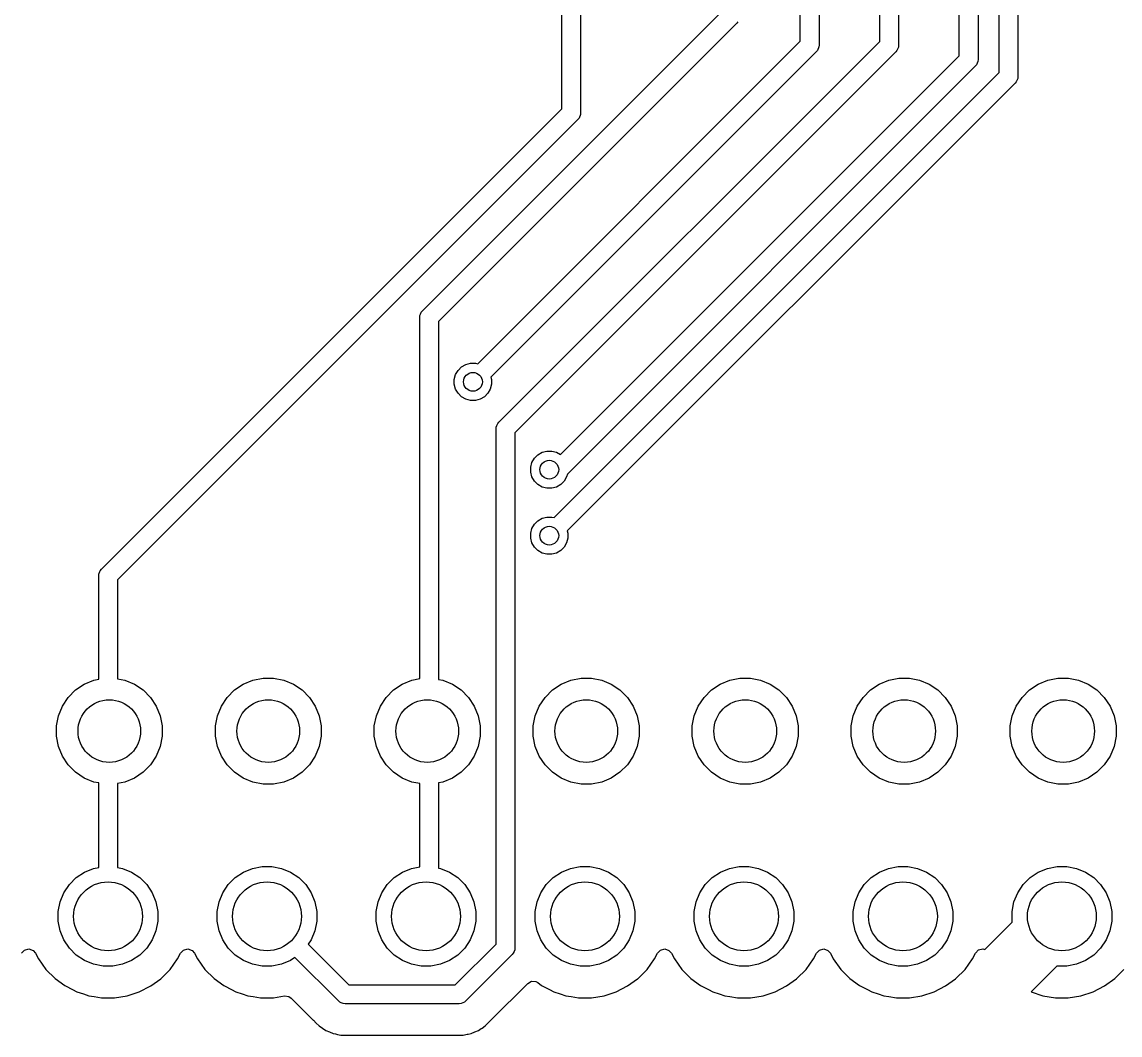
# Model space of a CAD drawing. Extents: x 4.41 to 8.11, y -5.15 to -2.23.
# Drawn here: x 5.721 to 6.411, y -3.451 to -2.814 of the extents above; entities that cross this region are included whole.
import ezdxf

# ---------------------------------------------------------------- set-up
doc = ezdxf.new("R2010")
doc.units = 0
doc.header["$MEASUREMENT"] = 0
doc.layers.add('BLACK', color=7, linetype='CONTINUOUS')

msp = doc.modelspace()

# ---------------------------------------------------------------- linework, layer by layer
at = {"layer": 'BLACK', "linetype": 'CONTINUOUS'}
for p, q in [((6.06024, -2.86842), (6.06024, -2.37187)), ((6.07205, -2.37432), (6.07205, -2.87087)), ((6.26024, -2.8259), (6.26024, -2.4437)), ((6.27205, -2.44615), (6.27205, -2.82835)), ((6.21024, -2.82585), (6.21024, -2.52648)), ((6.22205, -2.52648), (6.22205, -2.82829)), ((6.31024, -2.83496), (6.31024, -2.52648)), ((6.32205, -2.52648), (6.32205, -2.8374)), ((6.33531, -2.84557), (6.33531, -2.56861)), ((6.34713, -2.57106), (6.34713, -2.84802)), ((5.9726, -2.99543), (6.16024, -2.80779)), ((6.17032, -2.81441), (5.98268, -3.00205)), ((6.17105, -2.81352), (6.17032, -2.81441)), ((6.00731, -3.02878), (6.21024, -2.82585)), ((6.02063, -3.06551), (6.26024, -2.8259)), ((6.22105, -2.83157), (6.22032, -2.83247)), ((6.22193, -2.82944), (6.22105, -2.83157)), ((6.22205, -2.82829), (6.22193, -2.82944)), ((6.27105, -2.83163), (6.27032, -2.83252)), ((6.27193, -2.8295), (6.27105, -2.83163)), ((6.27205, -2.82835), (6.27193, -2.8295)), ((6.22032, -2.83247), (6.01566, -3.03713)), ((6.27032, -2.83252), (6.03071, -3.07213)), ((6.05933, -3.08586), (6.31024, -2.83496)), ((6.32193, -2.83855), (6.32105, -2.84068)), ((6.32205, -2.8374), (6.32193, -2.83855)), ((6.05534, -3.12555), (6.33531, -2.84557)), ((6.32032, -2.84158), (6.06373, -3.09816)), ((6.32105, -2.84068), (6.32032, -2.84158)), ((6.3454, -2.8522), (6.06369, -3.1339)), ((6.34613, -2.8513), (6.3454, -2.8522)), ((6.34701, -2.84917), (6.34613, -2.8513)), ((6.34713, -2.84802), (6.34701, -2.84917)), ((5.77063, -3.15803), (6.06024, -2.86842)), ((6.07193, -2.87202), (6.07105, -2.87415)), ((6.07205, -2.87087), (6.07193, -2.87202)), ((6.07032, -2.87504), (5.78071, -3.16465)), ((6.07105, -2.87415), (6.07032, -2.87504)), ((5.97098, -2.99845), (5.97134, -2.99757)), ((5.97134, -2.99757), (5.97186, -2.99633)), ((5.97186, -2.99633), (5.9726, -2.99543)), ((5.97087, -2.99961), (5.97098, -2.99845)), ((5.97087, -3.22683), (5.97087, -2.99961)), ((5.98268, -3.00205), (5.98268, -3.2273)), ((5.99496, -3.03291), (5.99714, -3.03073)), ((5.99714, -3.03073), (5.99981, -3.02919)), ((5.99981, -3.02919), (6.00279, -3.02839)), ((6.00279, -3.02839), (6.00587, -3.02839)), ((6.00587, -3.02839), (6.00731, -3.02878)), ((5.99262, -3.03856), (5.99342, -3.03558)), ((5.99262, -3.04164), (5.99262, -3.03856)), ((5.99342, -3.03558), (5.99496, -3.03291)), ((6.01566, -3.03713), (6.01604, -3.03856)), ((6.01604, -3.03856), (6.01604, -3.04164)), ((5.99342, -3.04462), (5.99262, -3.04164)), ((5.99496, -3.04729), (5.99342, -3.04462)), ((6.01524, -3.04462), (6.0137, -3.04729)), ((6.01604, -3.04164), (6.01524, -3.04462)), ((5.99714, -3.04947), (5.99496, -3.04729)), ((5.99981, -3.05101), (5.99714, -3.04947)), ((6.00279, -3.05181), (5.99981, -3.05101)), ((6.00587, -3.05181), (6.00279, -3.05181)), ((6.00885, -3.05101), (6.00587, -3.05181)), ((6.01152, -3.04947), (6.00885, -3.05101)), ((6.0137, -3.04729), (6.01152, -3.04947)), ((6.01938, -3.06765), (6.01989, -3.0664)), ((6.01989, -3.0664), (6.02063, -3.06551)), ((6.0189, -3.06969), (6.01901, -3.06853)), ((6.0189, -3.39385), (6.0189, -3.06969)), ((6.01901, -3.06853), (6.01938, -3.06765)), ((6.03071, -3.07213), (6.03071, -3.3963)), ((6.04299, -3.08817), (6.04517, -3.08599)), ((6.04517, -3.08599), (6.04784, -3.08445)), ((6.04784, -3.08445), (6.05082, -3.08365)), ((6.05082, -3.08365), (6.0539, -3.08365)), ((6.0539, -3.08365), (6.05688, -3.08445)), ((6.05688, -3.08445), (6.05933, -3.08586)), ((6.04065, -3.09382), (6.04145, -3.09084)), ((6.04065, -3.0969), (6.04065, -3.09382)), ((6.04145, -3.09084), (6.04299, -3.08817)), ((6.04145, -3.09988), (6.04065, -3.0969)), ((6.04299, -3.10255), (6.04145, -3.09988)), ((6.06327, -3.09988), (6.06173, -3.10255)), ((6.06373, -3.09816), (6.06327, -3.09988)), ((6.04517, -3.10473), (6.04299, -3.10255)), ((6.04784, -3.10627), (6.04517, -3.10473)), ((6.05082, -3.10707), (6.04784, -3.10627)), ((6.0539, -3.10707), (6.05082, -3.10707)), ((6.05688, -3.10627), (6.0539, -3.10707)), ((6.05955, -3.10473), (6.05688, -3.10627)), ((6.06173, -3.10255), (6.05955, -3.10473)), ((6.04299, -3.12969), (6.04517, -3.12751)), ((6.04517, -3.12751), (6.04784, -3.12597)), ((6.04784, -3.12597), (6.05082, -3.12517)), ((6.05082, -3.12517), (6.0539, -3.12517)), ((6.0539, -3.12517), (6.05534, -3.12555)), ((6.04065, -3.13534), (6.04145, -3.13236)), ((6.04065, -3.13842), (6.04065, -3.13534)), ((6.04145, -3.13236), (6.04299, -3.12969)), ((6.06369, -3.1339), (6.06407, -3.13534)), ((6.06407, -3.13534), (6.06407, -3.13842)), ((6.04145, -3.1414), (6.04065, -3.13842)), ((6.04299, -3.14407), (6.04145, -3.1414)), ((6.06327, -3.1414), (6.06173, -3.14407)), ((6.06407, -3.13842), (6.06327, -3.1414)), ((6.04517, -3.14625), (6.04299, -3.14407)), ((6.04784, -3.14779), (6.04517, -3.14625)), ((6.05082, -3.14859), (6.04784, -3.14779)), ((6.0539, -3.14859), (6.05082, -3.14859)), ((6.05688, -3.14779), (6.0539, -3.14859)), ((6.05955, -3.14625), (6.05688, -3.14779)), ((6.06173, -3.14407), (6.05955, -3.14625)), ((5.7689, -3.1622), (5.76901, -3.16105)), ((5.7689, -3.22722), (5.7689, -3.1622)), ((5.76901, -3.16105), (5.76966, -3.15949)), ((5.76966, -3.15949), (5.76989, -3.15892)), ((5.76989, -3.15892), (5.77063, -3.15803)), ((5.78071, -3.16465), (5.78071, -3.2269)), ((5.75436, -3.23397), (5.75982, -3.23033)), ((5.75982, -3.23033), (5.76588, -3.22782)), ((5.76588, -3.22782), (5.7689, -3.22722)), ((5.78071, -3.2269), (5.7853, -3.22782)), ((5.7853, -3.22782), (5.79137, -3.23033)), ((5.79137, -3.23033), (5.79682, -3.23397)), ((5.85436, -3.23397), (5.85982, -3.23033)), ((5.85982, -3.23033), (5.86588, -3.22782)), ((5.86588, -3.22782), (5.87231, -3.22654)), ((5.87231, -3.22654), (5.87887, -3.22654)), ((5.87887, -3.22654), (5.8853, -3.22782)), ((5.8853, -3.22782), (5.89137, -3.23033)), ((5.89137, -3.23033), (5.89682, -3.23397)), ((5.95436, -3.23397), (5.95982, -3.23033)), ((5.95982, -3.23033), (5.96588, -3.22782)), ((5.96588, -3.22782), (5.97087, -3.22683)), ((5.98268, -3.2273), (5.9853, -3.22782)), ((5.9853, -3.22782), (5.99137, -3.23033)), ((5.99137, -3.23033), (5.99682, -3.23397)), ((6.05436, -3.23397), (6.05982, -3.23033)), ((6.05982, -3.23033), (6.06588, -3.22782)), ((6.06588, -3.22782), (6.07231, -3.22654)), ((6.07231, -3.22654), (6.07887, -3.22654)), ((6.07887, -3.22654), (6.0853, -3.22782)), ((6.0853, -3.22782), (6.09137, -3.23033)), ((6.09137, -3.23033), (6.09682, -3.23397)), ((6.15436, -3.23397), (6.15982, -3.23033)), ((6.15982, -3.23033), (6.16588, -3.22782)), ((6.16588, -3.22782), (6.17231, -3.22654)), ((6.17231, -3.22654), (6.17887, -3.22654)), ((6.17887, -3.22654), (6.1853, -3.22782)), ((6.1853, -3.22782), (6.19137, -3.23033)), ((6.19137, -3.23033), (6.19682, -3.23397)), ((6.25436, -3.23397), (6.25982, -3.23033)), ((6.25982, -3.23033), (6.26588, -3.22782)), ((6.26588, -3.22782), (6.27231, -3.22654)), ((6.27231, -3.22654), (6.27887, -3.22654)), ((6.27887, -3.22654), (6.2853, -3.22782)), ((6.2853, -3.22782), (6.29137, -3.23033)), ((6.29137, -3.23033), (6.29682, -3.23397)), ((6.35436, -3.23397), (6.35982, -3.23033)), ((6.35982, -3.23033), (6.36588, -3.22782)), ((6.36588, -3.22782), (6.37231, -3.22654)), ((6.37231, -3.22654), (6.37887, -3.22654)), ((6.37887, -3.22654), (6.3853, -3.22782)), ((6.3853, -3.22782), (6.39137, -3.23033)), ((6.39137, -3.23033), (6.39682, -3.23397)), ((5.74608, -3.24407), (5.74972, -3.23861)), ((5.74972, -3.23861), (5.75436, -3.23397)), ((5.79682, -3.23397), (5.80146, -3.23861)), ((5.80146, -3.23861), (5.8051, -3.24407)), ((5.84608, -3.24407), (5.84972, -3.23861)), ((5.84972, -3.23861), (5.85436, -3.23397)), ((5.89682, -3.23397), (5.90146, -3.23861)), ((5.90146, -3.23861), (5.9051, -3.24407)), ((5.94608, -3.24407), (5.94972, -3.23861)), ((5.94972, -3.23861), (5.95436, -3.23397)), ((5.99682, -3.23397), (6.00146, -3.23861)), ((6.00146, -3.23861), (6.0051, -3.24407)), ((6.04608, -3.24407), (6.04972, -3.23861)), ((6.04972, -3.23861), (6.05436, -3.23397)), ((6.09682, -3.23397), (6.10146, -3.23861)), ((6.10146, -3.23861), (6.1051, -3.24407)), ((6.14608, -3.24407), (6.14972, -3.23861)), ((6.14972, -3.23861), (6.15436, -3.23397)), ((6.19682, -3.23397), (6.20146, -3.23861)), ((6.20146, -3.23861), (6.2051, -3.24407)), ((6.24608, -3.24407), (6.24972, -3.23861)), ((6.24972, -3.23861), (6.25436, -3.23397)), ((6.29682, -3.23397), (6.30146, -3.23861)), ((6.30146, -3.23861), (6.3051, -3.24407)), ((6.34608, -3.24407), (6.34972, -3.23861)), ((6.34972, -3.23861), (6.35436, -3.23397)), ((6.39682, -3.23397), (6.40146, -3.23861)), ((6.40146, -3.23861), (6.4051, -3.24407)), ((5.74357, -3.25013), (5.74608, -3.24407)), ((5.8051, -3.24407), (5.80761, -3.25013)), ((5.84357, -3.25013), (5.84608, -3.24407)), ((5.9051, -3.24407), (5.90761, -3.25013)), ((5.94357, -3.25013), (5.94608, -3.24407)), ((6.0051, -3.24407), (6.00761, -3.25013)), ((6.04357, -3.25013), (6.04608, -3.24407)), ((6.1051, -3.24407), (6.10761, -3.25013)), ((6.14357, -3.25013), (6.14608, -3.24407)), ((6.2051, -3.24407), (6.20761, -3.25013)), ((6.24357, -3.25013), (6.24608, -3.24407)), ((6.3051, -3.24407), (6.30761, -3.25013)), ((6.34357, -3.25013), (6.34608, -3.24407)), ((6.4051, -3.24407), (6.40761, -3.25013)), ((5.74229, -3.25656), (5.74357, -3.25013)), ((5.80761, -3.25013), (5.80889, -3.25656)), ((5.84229, -3.25656), (5.84357, -3.25013)), ((5.90761, -3.25013), (5.90889, -3.25656)), ((5.94229, -3.25656), (5.94357, -3.25013)), ((6.00761, -3.25013), (6.00889, -3.25656)), ((6.04229, -3.25656), (6.04357, -3.25013)), ((6.10761, -3.25013), (6.10889, -3.25656)), ((6.14229, -3.25656), (6.14357, -3.25013)), ((6.20761, -3.25013), (6.20889, -3.25656)), ((6.24229, -3.25656), (6.24357, -3.25013)), ((6.30761, -3.25013), (6.30889, -3.25656)), ((6.34229, -3.25656), (6.34357, -3.25013)), ((6.40761, -3.25013), (6.40889, -3.25656)), ((5.74229, -3.26312), (5.74229, -3.25656)), ((5.80889, -3.25656), (5.80889, -3.26312)), ((5.84229, -3.26312), (5.84229, -3.25656)), ((5.90889, -3.25656), (5.90889, -3.26312)), ((5.94229, -3.26312), (5.94229, -3.25656)), ((6.00889, -3.25656), (6.00889, -3.26312)), ((6.04229, -3.26312), (6.04229, -3.25656)), ((6.10889, -3.25656), (6.10889, -3.26312)), ((6.14229, -3.26312), (6.14229, -3.25656)), ((6.20889, -3.25656), (6.20889, -3.26312)), ((6.24229, -3.26312), (6.24229, -3.25656)), ((6.30889, -3.25656), (6.30889, -3.26312)), ((6.34229, -3.26312), (6.34229, -3.25656)), ((6.40889, -3.25656), (6.40889, -3.26312)), ((5.74357, -3.26956), (5.74229, -3.26312)), ((5.80889, -3.26312), (5.80761, -3.26956)), ((5.84357, -3.26956), (5.84229, -3.26312)), ((5.90889, -3.26312), (5.90761, -3.26956)), ((5.94357, -3.26956), (5.94229, -3.26312)), ((6.00889, -3.26312), (6.00761, -3.26956)), ((6.04357, -3.26956), (6.04229, -3.26312)), ((6.10889, -3.26312), (6.10761, -3.26956)), ((6.14357, -3.26956), (6.14229, -3.26312)), ((6.20889, -3.26312), (6.20761, -3.26956)), ((6.24357, -3.26956), (6.24229, -3.26312)), ((6.30889, -3.26312), (6.30761, -3.26956)), ((6.34357, -3.26956), (6.34229, -3.26312)), ((6.40889, -3.26312), (6.40761, -3.26956)), ((5.74608, -3.27562), (5.74357, -3.26956)), ((5.80761, -3.26956), (5.8051, -3.27562)), ((5.84608, -3.27562), (5.84357, -3.26956)), ((5.90761, -3.26956), (5.9051, -3.27562)), ((5.94608, -3.27562), (5.94357, -3.26956)), ((6.00761, -3.26956), (6.0051, -3.27562)), ((6.04608, -3.27562), (6.04357, -3.26956)), ((6.10761, -3.26956), (6.1051, -3.27562)), ((6.14608, -3.27562), (6.14357, -3.26956)), ((6.20761, -3.26956), (6.2051, -3.27562)), ((6.24608, -3.27562), (6.24357, -3.26956)), ((6.30761, -3.26956), (6.3051, -3.27562)), ((6.34608, -3.27562), (6.34357, -3.26956)), ((6.40761, -3.26956), (6.4051, -3.27562)), ((5.74972, -3.28107), (5.74608, -3.27562)), ((5.8051, -3.27562), (5.80146, -3.28107)), ((5.84972, -3.28107), (5.84608, -3.27562)), ((5.9051, -3.27562), (5.90146, -3.28107)), ((5.94972, -3.28107), (5.94608, -3.27562)), ((6.0051, -3.27562), (6.00146, -3.28107)), ((6.04972, -3.28107), (6.04608, -3.27562)), ((6.1051, -3.27562), (6.10146, -3.28107)), ((6.14972, -3.28107), (6.14608, -3.27562)), ((6.2051, -3.27562), (6.20146, -3.28107)), ((6.24972, -3.28107), (6.24608, -3.27562)), ((6.3051, -3.27562), (6.30146, -3.28107)), ((6.34972, -3.28107), (6.34608, -3.27562)), ((6.4051, -3.27562), (6.40146, -3.28107)), ((5.75436, -3.28571), (5.74972, -3.28107)), ((5.75982, -3.28936), (5.75436, -3.28571)), ((5.79682, -3.28571), (5.79137, -3.28936)), ((5.80146, -3.28107), (5.79682, -3.28571)), ((5.85436, -3.28571), (5.84972, -3.28107)), ((5.85982, -3.28936), (5.85436, -3.28571)), ((5.89682, -3.28571), (5.89137, -3.28936)), ((5.90146, -3.28107), (5.89682, -3.28571)), ((5.95436, -3.28571), (5.94972, -3.28107)), ((5.95982, -3.28936), (5.95436, -3.28571)), ((5.99682, -3.28571), (5.99137, -3.28936)), ((6.00146, -3.28107), (5.99682, -3.28571)), ((6.05436, -3.28571), (6.04972, -3.28107)), ((6.05982, -3.28936), (6.05436, -3.28571)), ((6.09682, -3.28571), (6.09137, -3.28936)), ((6.10146, -3.28107), (6.09682, -3.28571)), ((6.15436, -3.28571), (6.14972, -3.28107)), ((6.15982, -3.28936), (6.15436, -3.28571)), ((6.19682, -3.28571), (6.19137, -3.28936)), ((6.20146, -3.28107), (6.19682, -3.28571)), ((6.25436, -3.28571), (6.24972, -3.28107)), ((6.25982, -3.28936), (6.25436, -3.28571)), ((6.29682, -3.28571), (6.29137, -3.28936)), ((6.30146, -3.28107), (6.29682, -3.28571)), ((6.35436, -3.28571), (6.34972, -3.28107)), ((6.35982, -3.28936), (6.35436, -3.28571)), ((6.39682, -3.28571), (6.39137, -3.28936)), ((6.40146, -3.28107), (6.39682, -3.28571)), ((5.76588, -3.29187), (5.75982, -3.28936)), ((5.7689, -3.29247), (5.76588, -3.29187)), ((5.7689, -3.34559), (5.7689, -3.29247)), ((5.7853, -3.29187), (5.78071, -3.29278)), ((5.78071, -3.29278), (5.78071, -3.34559)), ((5.79137, -3.28936), (5.7853, -3.29187)), ((5.86588, -3.29187), (5.85982, -3.28936)), ((5.87231, -3.29315), (5.86588, -3.29187)), ((5.87887, -3.29315), (5.87231, -3.29315)), ((5.8853, -3.29187), (5.87887, -3.29315)), ((5.89137, -3.28936), (5.8853, -3.29187)), ((5.96588, -3.29187), (5.95982, -3.28936)), ((5.97087, -3.29286), (5.96588, -3.29187)), ((5.97087, -3.3452), (5.97087, -3.29286)), ((5.9853, -3.29187), (5.98268, -3.29239)), ((5.98268, -3.29239), (5.98268, -3.34599)), ((5.99137, -3.28936), (5.9853, -3.29187)), ((6.06588, -3.29187), (6.05982, -3.28936)), ((6.07231, -3.29315), (6.06588, -3.29187)), ((6.07887, -3.29315), (6.07231, -3.29315)), ((6.0853, -3.29187), (6.07887, -3.29315)), ((6.09137, -3.28936), (6.0853, -3.29187)), ((6.16588, -3.29187), (6.15982, -3.28936)), ((6.17231, -3.29315), (6.16588, -3.29187)), ((6.17887, -3.29315), (6.17231, -3.29315)), ((6.1853, -3.29187), (6.17887, -3.29315)), ((6.19137, -3.28936), (6.1853, -3.29187)), ((6.26588, -3.29187), (6.25982, -3.28936)), ((6.27231, -3.29315), (6.26588, -3.29187)), ((6.27887, -3.29315), (6.27231, -3.29315)), ((6.2853, -3.29187), (6.27887, -3.29315)), ((6.29137, -3.28936), (6.2853, -3.29187)), ((6.36588, -3.29187), (6.35982, -3.28936)), ((6.37231, -3.29315), (6.36588, -3.29187)), ((6.37887, -3.29315), (6.37231, -3.29315)), ((6.3853, -3.29187), (6.37887, -3.29315)), ((6.39137, -3.28936), (6.3853, -3.29187)), ((5.75482, -3.35203), (5.75996, -3.3486)), ((5.75996, -3.3486), (5.76566, -3.34624)), ((5.76566, -3.34624), (5.7689, -3.34559)), ((5.78071, -3.34559), (5.78395, -3.34624)), ((5.78395, -3.34624), (5.78965, -3.3486)), ((5.78965, -3.3486), (5.79478, -3.35203)), ((5.85482, -3.35203), (5.85996, -3.3486)), ((5.85996, -3.3486), (5.86566, -3.34624)), ((5.86566, -3.34624), (5.87172, -3.34503)), ((5.87172, -3.34503), (5.87789, -3.34503)), ((5.87789, -3.34503), (5.88395, -3.34624)), ((5.88395, -3.34624), (5.88965, -3.3486)), ((5.88965, -3.3486), (5.89478, -3.35203)), ((5.95482, -3.35203), (5.95996, -3.3486)), ((5.95996, -3.3486), (5.96566, -3.34624)), ((5.96566, -3.34624), (5.97087, -3.3452)), ((5.98268, -3.34599), (5.98395, -3.34624)), ((5.98395, -3.34624), (5.98965, -3.3486)), ((5.98965, -3.3486), (5.99478, -3.35203)), ((6.05482, -3.35203), (6.05996, -3.3486)), ((6.05996, -3.3486), (6.06566, -3.34624)), ((6.06566, -3.34624), (6.07172, -3.34503)), ((6.07172, -3.34503), (6.07789, -3.34503)), ((6.07789, -3.34503), (6.08395, -3.34624)), ((6.08395, -3.34624), (6.08965, -3.3486)), ((6.08965, -3.3486), (6.09478, -3.35203)), ((6.15482, -3.35203), (6.15996, -3.3486)), ((6.15996, -3.3486), (6.16566, -3.34624)), ((6.16566, -3.34624), (6.17172, -3.34503)), ((6.17172, -3.34503), (6.17789, -3.34503)), ((6.17789, -3.34503), (6.18395, -3.34624)), ((6.18395, -3.34624), (6.18965, -3.3486)), ((6.18965, -3.3486), (6.19478, -3.35203)), ((6.25482, -3.35203), (6.25996, -3.3486)), ((6.25996, -3.3486), (6.26566, -3.34624)), ((6.26566, -3.34624), (6.27172, -3.34503)), ((6.27172, -3.34503), (6.27789, -3.34503)), ((6.27789, -3.34503), (6.28395, -3.34624)), ((6.28395, -3.34624), (6.28965, -3.3486)), ((6.28965, -3.3486), (6.29478, -3.35203)), ((6.35482, -3.35203), (6.35996, -3.3486)), ((6.35996, -3.3486), (6.36566, -3.34624)), ((6.36566, -3.34624), (6.37172, -3.34503)), ((6.37172, -3.34503), (6.37789, -3.34503)), ((6.37789, -3.34503), (6.38395, -3.34624)), ((6.38395, -3.34624), (6.38965, -3.3486)), ((6.38965, -3.3486), (6.39478, -3.35203)), ((5.74703, -3.36153), (5.75046, -3.3564)), ((5.75046, -3.3564), (5.75482, -3.35203)), ((5.79478, -3.35203), (5.79915, -3.3564)), ((5.79915, -3.3564), (5.80258, -3.36153)), ((5.84703, -3.36153), (5.85046, -3.3564)), ((5.85046, -3.3564), (5.85482, -3.35203)), ((5.89478, -3.35203), (5.89915, -3.3564)), ((5.89915, -3.3564), (5.90258, -3.36153)), ((5.94703, -3.36153), (5.95046, -3.3564)), ((5.95046, -3.3564), (5.95482, -3.35203)), ((5.99478, -3.35203), (5.99915, -3.3564)), ((5.99915, -3.3564), (6.00258, -3.36153)), ((6.04703, -3.36153), (6.05046, -3.3564)), ((6.05046, -3.3564), (6.05482, -3.35203)), ((6.09478, -3.35203), (6.09915, -3.3564)), ((6.09915, -3.3564), (6.10258, -3.36153)), ((6.14703, -3.36153), (6.15046, -3.3564)), ((6.15046, -3.3564), (6.15482, -3.35203)), ((6.19478, -3.35203), (6.19915, -3.3564)), ((6.19915, -3.3564), (6.20258, -3.36153)), ((6.24703, -3.36153), (6.25046, -3.3564)), ((6.25046, -3.3564), (6.25482, -3.35203)), ((6.29478, -3.35203), (6.29915, -3.3564)), ((6.29915, -3.3564), (6.30258, -3.36153)), ((6.34703, -3.36153), (6.35046, -3.3564)), ((6.35046, -3.3564), (6.35482, -3.35203)), ((6.39478, -3.35203), (6.39915, -3.3564)), ((6.39915, -3.3564), (6.40258, -3.36153)), ((5.74466, -3.36724), (5.74703, -3.36153)), ((5.80258, -3.36153), (5.80494, -3.36724)), ((5.84466, -3.36724), (5.84703, -3.36153)), ((5.90258, -3.36153), (5.90494, -3.36724)), ((5.94466, -3.36724), (5.94703, -3.36153)), ((6.00258, -3.36153), (6.00494, -3.36724)), ((6.04466, -3.36724), (6.04703, -3.36153)), ((6.10258, -3.36153), (6.10494, -3.36724)), ((6.14466, -3.36724), (6.14703, -3.36153)), ((6.20258, -3.36153), (6.20494, -3.36724)), ((6.24466, -3.36724), (6.24703, -3.36153)), ((6.30258, -3.36153), (6.30494, -3.36724)), ((6.34466, -3.36724), (6.34703, -3.36153)), ((6.40258, -3.36153), (6.40494, -3.36724)), ((5.74346, -3.37329), (5.74466, -3.36724)), ((5.80494, -3.36724), (5.80615, -3.37329)), ((5.84346, -3.37329), (5.84466, -3.36724)), ((5.90494, -3.36724), (5.90615, -3.37329)), ((5.94346, -3.37329), (5.94466, -3.36724)), ((6.00494, -3.36724), (6.00615, -3.37329)), ((6.04346, -3.37329), (6.04466, -3.36724)), ((6.10494, -3.36724), (6.10615, -3.37329)), ((6.14346, -3.37329), (6.14466, -3.36724)), ((6.20494, -3.36724), (6.20615, -3.37329)), ((6.24346, -3.37329), (6.24466, -3.36724)), ((6.30494, -3.36724), (6.30615, -3.37329)), ((6.34346, -3.37329), (6.34466, -3.36724)), ((6.40494, -3.36724), (6.40615, -3.37329)), ((5.74346, -3.37947), (5.74346, -3.37329)), ((5.80615, -3.37329), (5.80615, -3.37947)), ((5.84346, -3.37947), (5.84346, -3.37329)), ((5.90615, -3.37329), (5.90615, -3.37947)), ((5.94346, -3.37947), (5.94346, -3.37329)), ((6.00615, -3.37329), (6.00615, -3.37947)), ((6.04346, -3.37947), (6.04346, -3.37329)), ((6.10615, -3.37329), (6.10615, -3.37947)), ((6.14346, -3.37947), (6.14346, -3.37329)), ((6.20615, -3.37329), (6.20615, -3.37947)), ((6.24346, -3.37947), (6.24346, -3.37329)), ((6.30615, -3.37329), (6.30615, -3.37947)), ((6.34346, -3.37947), (6.34346, -3.37329)), ((6.40615, -3.37329), (6.40615, -3.37947)), ((5.74466, -3.38552), (5.74346, -3.37947)), ((5.80615, -3.37947), (5.80494, -3.38552)), ((5.84466, -3.38552), (5.84346, -3.37947)), ((5.90615, -3.37947), (5.90494, -3.38552)), ((5.94466, -3.38552), (5.94346, -3.37947)), ((6.00615, -3.37947), (6.00494, -3.38552)), ((6.04466, -3.38552), (6.04346, -3.37947)), ((6.10615, -3.37947), (6.10494, -3.38552)), ((6.14466, -3.38552), (6.14346, -3.37947)), ((6.20615, -3.37947), (6.20494, -3.38552)), ((6.24466, -3.38552), (6.24346, -3.37947)), ((6.30615, -3.37947), (6.30494, -3.38552)), ((6.3263, -3.39732), (6.34357, -3.38004)), ((6.34357, -3.38004), (6.34346, -3.37947)), ((6.40615, -3.37947), (6.40494, -3.38552)), ((5.74703, -3.39123), (5.74466, -3.38552)), ((5.75046, -3.39636), (5.74703, -3.39123)), ((5.80258, -3.39123), (5.79915, -3.39636)), ((5.80494, -3.38552), (5.80258, -3.39123)), ((5.84703, -3.39123), (5.84466, -3.38552)), ((5.85046, -3.39636), (5.84703, -3.39123)), ((5.90258, -3.39123), (5.90074, -3.39397)), ((5.90494, -3.38552), (5.90258, -3.39123)), ((5.94703, -3.39123), (5.94466, -3.38552)), ((5.95046, -3.39636), (5.94703, -3.39123)), ((6.00258, -3.39123), (5.99915, -3.39636)), ((6.00494, -3.38552), (6.00258, -3.39123)), ((6.04703, -3.39123), (6.04466, -3.38552)), ((6.05046, -3.39636), (6.04703, -3.39123)), ((6.10258, -3.39123), (6.09915, -3.39636)), ((6.10494, -3.38552), (6.10258, -3.39123)), ((6.14703, -3.39123), (6.14466, -3.38552)), ((6.15046, -3.39636), (6.14703, -3.39123)), ((6.20258, -3.39123), (6.19915, -3.39636)), ((6.20494, -3.38552), (6.20258, -3.39123)), ((6.24703, -3.39123), (6.24466, -3.38552)), ((6.25046, -3.39636), (6.24703, -3.39123)), ((6.30258, -3.39123), (6.29915, -3.39636)), ((6.30494, -3.38552), (6.30258, -3.39123)), ((6.40258, -3.39123), (6.39915, -3.39636)), ((6.40494, -3.38552), (6.40258, -3.39123)), ((5.72045, -3.39956), (5.72234, -3.39756)), ((5.72234, -3.39756), (5.72501, -3.3969)), ((5.72501, -3.3969), (5.72762, -3.39779)), ((5.72762, -3.39779), (5.72915, -3.39956)), ((5.75482, -3.40072), (5.75046, -3.39636)), ((5.79915, -3.39636), (5.79478, -3.40072)), ((5.82045, -3.39956), (5.82234, -3.39756)), ((5.82234, -3.39756), (5.82501, -3.3969)), ((5.82501, -3.3969), (5.82762, -3.39779)), ((5.82762, -3.39779), (5.82915, -3.39956)), ((5.85482, -3.40072), (5.85046, -3.39636)), ((5.90074, -3.39397), (5.9263, -3.41954)), ((5.95482, -3.40072), (5.95046, -3.39636)), ((5.99322, -3.41954), (6.0189, -3.39385)), ((5.99915, -3.39636), (5.99478, -3.40072)), ((6.0306, -3.39745), (6.03017, -3.39849)), ((6.03071, -3.3963), (6.0306, -3.39745)), ((6.0306, -3.39745), (6.0306, -3.39745)), ((6.0306, -3.39745), (6.0306, -3.39745)), ((6.0306, -3.39745), (6.0306, -3.39745)), ((6.05482, -3.40072), (6.05046, -3.39636)), ((6.09915, -3.39636), (6.09478, -3.40072)), ((6.12045, -3.39956), (6.12234, -3.39756)), ((6.12234, -3.39756), (6.12501, -3.3969)), ((6.12501, -3.3969), (6.12762, -3.39779)), ((6.12762, -3.39779), (6.12915, -3.39956)), ((6.15482, -3.40072), (6.15046, -3.39636)), ((6.19915, -3.39636), (6.19478, -3.40072)), ((6.22045, -3.39956), (6.22234, -3.39756)), ((6.22234, -3.39756), (6.22501, -3.3969)), ((6.22501, -3.3969), (6.22762, -3.39779)), ((6.22762, -3.39779), (6.22915, -3.39956)), ((6.25482, -3.40072), (6.25046, -3.39636)), ((6.29915, -3.39636), (6.29478, -3.40072)), ((6.32046, -3.39954), (6.32235, -3.39754)), ((6.32235, -3.39754), (6.32502, -3.39688)), ((6.32502, -3.39688), (6.3263, -3.39732)), ((6.39915, -3.39636), (6.39478, -3.40072)), ((5.72915, -3.39956), (5.73101, -3.40321)), ((5.73101, -3.40321), (5.73575, -3.40973)), ((5.75996, -3.40415), (5.75482, -3.40072)), ((5.76566, -3.40652), (5.75996, -3.40415)), ((5.78965, -3.40415), (5.78395, -3.40652)), ((5.79478, -3.40072), (5.78965, -3.40415)), ((5.81386, -3.40973), (5.81859, -3.40321)), ((5.81859, -3.40321), (5.82045, -3.39956)), ((5.81859, -3.40321), (5.81859, -3.40321)), ((5.81859, -3.40321), (5.81859, -3.40321)), ((5.82915, -3.39956), (5.83101, -3.40321)), ((5.83101, -3.40321), (5.83575, -3.40973)), ((5.85996, -3.40415), (5.85482, -3.40072)), ((5.86566, -3.40652), (5.85996, -3.40415)), ((5.88965, -3.40415), (5.88395, -3.40652)), ((5.89239, -3.40232), (5.88965, -3.40415)), ((5.91968, -3.42962), (5.89239, -3.40232)), ((5.95996, -3.40415), (5.95482, -3.40072)), ((5.96566, -3.40652), (5.95996, -3.40415)), ((5.98965, -3.40415), (5.98395, -3.40652)), ((5.99478, -3.40072), (5.98965, -3.40415)), ((6.02898, -3.40047), (5.99985, -3.42962)), ((6.02971, -3.39958), (6.02898, -3.40047)), ((6.03017, -3.39849), (6.02971, -3.39958)), ((6.02971, -3.39958), (6.02971, -3.39958)), ((6.02971, -3.39958), (6.02971, -3.39958)), ((6.02971, -3.39958), (6.02971, -3.39958)), ((6.05996, -3.40415), (6.05482, -3.40072)), ((6.06566, -3.40652), (6.05996, -3.40415)), ((6.08965, -3.40415), (6.08395, -3.40652)), ((6.09478, -3.40072), (6.08965, -3.40415)), ((6.11386, -3.40973), (6.11859, -3.40321)), ((6.11859, -3.40321), (6.12045, -3.39956)), ((6.11859, -3.40321), (6.11859, -3.40321)), ((6.11859, -3.40321), (6.11859, -3.40321)), ((6.12915, -3.39956), (6.13101, -3.40321)), ((6.13101, -3.40321), (6.13575, -3.40973)), ((6.15996, -3.40415), (6.15482, -3.40072)), ((6.16566, -3.40652), (6.15996, -3.40415)), ((6.18965, -3.40415), (6.18395, -3.40652)), ((6.19478, -3.40072), (6.18965, -3.40415)), ((6.21386, -3.40973), (6.21859, -3.40321)), ((6.21859, -3.40321), (6.22045, -3.39956)), ((6.21859, -3.40321), (6.21859, -3.40321)), ((6.21859, -3.40321), (6.21859, -3.40321)), ((6.22915, -3.39956), (6.23101, -3.40321)), ((6.23101, -3.40321), (6.23575, -3.40973)), ((6.25996, -3.40415), (6.25482, -3.40072)), ((6.26566, -3.40652), (6.25996, -3.40415)), ((6.28965, -3.40415), (6.28395, -3.40652)), ((6.29478, -3.40072), (6.28965, -3.40415)), ((6.31386, -3.40973), (6.31859, -3.40321)), ((6.31859, -3.40321), (6.32046, -3.39954)), ((6.31859, -3.40321), (6.31859, -3.40321)), ((6.31859, -3.40321), (6.31859, -3.40321)), ((6.38965, -3.40415), (6.38395, -3.40652)), ((6.39478, -3.40072), (6.38965, -3.40415)), ((5.73575, -3.40973), (5.74145, -3.41543)), ((5.77172, -3.40772), (5.76566, -3.40652)), ((5.77789, -3.40772), (5.77172, -3.40772)), ((5.78395, -3.40652), (5.77789, -3.40772)), ((5.80816, -3.41543), (5.81386, -3.40973)), ((5.81386, -3.40973), (5.81386, -3.40973)), ((5.81386, -3.40973), (5.81386, -3.40973)), ((5.83575, -3.40973), (5.84145, -3.41543)), ((5.87172, -3.40772), (5.86566, -3.40652)), ((5.87789, -3.40772), (5.87172, -3.40772)), ((5.88395, -3.40652), (5.87789, -3.40772)), ((5.97172, -3.40772), (5.96566, -3.40652)), ((5.97789, -3.40772), (5.97172, -3.40772)), ((5.98395, -3.40652), (5.97789, -3.40772)), ((6.07172, -3.40772), (6.06566, -3.40652)), ((6.07789, -3.40772), (6.07172, -3.40772)), ((6.08395, -3.40652), (6.07789, -3.40772)), ((6.10816, -3.41543), (6.11386, -3.40973)), ((6.11386, -3.40973), (6.11386, -3.40973)), ((6.11386, -3.40973), (6.11386, -3.40973)), ((6.13575, -3.40973), (6.14145, -3.41543)), ((6.17172, -3.40772), (6.16566, -3.40652)), ((6.17789, -3.40772), (6.17172, -3.40772)), ((6.18395, -3.40652), (6.17789, -3.40772)), ((6.20816, -3.41543), (6.21386, -3.40973)), ((6.21386, -3.40973), (6.21386, -3.40973)), ((6.21386, -3.40973), (6.21386, -3.40973)), ((6.23575, -3.40973), (6.24145, -3.41543)), ((6.27172, -3.40772), (6.26566, -3.40652)), ((6.27789, -3.40772), (6.27172, -3.40772)), ((6.28395, -3.40652), (6.27789, -3.40772)), ((6.30816, -3.41543), (6.31386, -3.40973)), ((6.31386, -3.40973), (6.31386, -3.40973)), ((6.31386, -3.40973), (6.31386, -3.40973)), ((6.3716, -3.4077), (6.35541, -3.42389)), ((6.37172, -3.40772), (6.3716, -3.4077)), ((6.37789, -3.40772), (6.37172, -3.40772)), ((6.38395, -3.40652), (6.37789, -3.40772)), ((6.40815, -3.41542), (6.41384, -3.40972)), ((5.74145, -3.41543), (5.74755, -3.41986)), ((5.80164, -3.42017), (5.8079, -3.41562)), ((5.8079, -3.41562), (5.80816, -3.41543)), ((5.80816, -3.41543), (5.80816, -3.41543)), ((5.80816, -3.41543), (5.80816, -3.41543)), ((5.84145, -3.41543), (5.84755, -3.41986)), ((6.01575, -3.44158), (6.03876, -3.41857)), ((6.03876, -3.41857), (6.04117, -3.41725)), ((6.04117, -3.41725), (6.04391, -3.41744)), ((6.04391, -3.41744), (6.04508, -3.41807)), ((6.04508, -3.41807), (6.04751, -3.41984)), ((6.10164, -3.42017), (6.1079, -3.41562)), ((6.1079, -3.41562), (6.10816, -3.41543)), ((6.10816, -3.41543), (6.10816, -3.41543)), ((6.10816, -3.41543), (6.10816, -3.41543)), ((6.14145, -3.41543), (6.14755, -3.41986)), ((6.20164, -3.42017), (6.2079, -3.41562)), ((6.2079, -3.41562), (6.20816, -3.41543)), ((6.20816, -3.41543), (6.20816, -3.41543)), ((6.20816, -3.41543), (6.20816, -3.41543)), ((6.24145, -3.41543), (6.24755, -3.41986)), ((6.30164, -3.42017), (6.3079, -3.41562)), ((6.3079, -3.41562), (6.30816, -3.41543)), ((6.30816, -3.41543), (6.30816, -3.41543)), ((6.30816, -3.41543), (6.30816, -3.41543)), ((6.40163, -3.42015), (6.40815, -3.41542)), ((6.40815, -3.41542), (6.40815, -3.41542)), ((5.74755, -3.41986), (5.74797, -3.42017)), ((5.74797, -3.42017), (5.75254, -3.4225)), ((5.75254, -3.4225), (5.75515, -3.42383)), ((5.75515, -3.42383), (5.75515, -3.42383)), ((5.75515, -3.42383), (5.75515, -3.42383)), ((5.75515, -3.42383), (5.75926, -3.42516)), ((5.75926, -3.42516), (5.76281, -3.42632)), ((5.78679, -3.42632), (5.79446, -3.42383)), ((5.79446, -3.42383), (5.80164, -3.42017)), ((5.84755, -3.41986), (5.84797, -3.42017)), ((5.84797, -3.42017), (5.85254, -3.4225)), ((5.85254, -3.4225), (5.85515, -3.42383)), ((5.85515, -3.42383), (5.85515, -3.42383)), ((5.85515, -3.42383), (5.85515, -3.42383)), ((5.85515, -3.42383), (5.85926, -3.42516)), ((5.85926, -3.42516), (5.86281, -3.42632)), ((5.9263, -3.41954), (5.99322, -3.41954)), ((6.04751, -3.41984), (6.04797, -3.42017)), ((6.04797, -3.42017), (6.05254, -3.4225)), ((6.05254, -3.4225), (6.05515, -3.42383)), ((6.05515, -3.42383), (6.05515, -3.42383)), ((6.05515, -3.42383), (6.05515, -3.42383)), ((6.05515, -3.42383), (6.05926, -3.42516)), ((6.05926, -3.42516), (6.06281, -3.42632)), ((6.08679, -3.42632), (6.09446, -3.42383)), ((6.09446, -3.42383), (6.10164, -3.42017)), ((6.14755, -3.41986), (6.14797, -3.42017)), ((6.14797, -3.42017), (6.15254, -3.4225)), ((6.15254, -3.4225), (6.15515, -3.42383)), ((6.15515, -3.42383), (6.15515, -3.42383)), ((6.15515, -3.42383), (6.15515, -3.42383)), ((6.15515, -3.42383), (6.15926, -3.42516)), ((6.15926, -3.42516), (6.16281, -3.42632)), ((6.18679, -3.42632), (6.19446, -3.42383)), ((6.19446, -3.42383), (6.20164, -3.42017)), ((6.24755, -3.41986), (6.24797, -3.42017)), ((6.24797, -3.42017), (6.25254, -3.4225)), ((6.25254, -3.4225), (6.25515, -3.42383)), ((6.25515, -3.42383), (6.25515, -3.42383)), ((6.25515, -3.42383), (6.25515, -3.42383)), ((6.25515, -3.42383), (6.25926, -3.42516)), ((6.25926, -3.42516), (6.26281, -3.42632)), ((6.28679, -3.42632), (6.29446, -3.42383)), ((6.29446, -3.42383), (6.30164, -3.42017)), ((6.35541, -3.42389), (6.36282, -3.4263)), ((6.38679, -3.4263), (6.39445, -3.42381)), ((6.39445, -3.42381), (6.40163, -3.42015)), ((5.76281, -3.42632), (5.76601, -3.42682)), ((5.76601, -3.42682), (5.77077, -3.42758)), ((5.77077, -3.42758), (5.77077, -3.42758)), ((5.77077, -3.42758), (5.77883, -3.42758)), ((5.77883, -3.42758), (5.78679, -3.42632)), ((5.77883, -3.42758), (5.77883, -3.42758)), ((5.86281, -3.42632), (5.86601, -3.42682)), ((5.86601, -3.42682), (5.87077, -3.42758)), ((5.87077, -3.42758), (5.87077, -3.42758)), ((5.87077, -3.42758), (5.87883, -3.42758)), ((5.87883, -3.42758), (5.88582, -3.42647)), ((5.87883, -3.42758), (5.87883, -3.42758)), ((5.88582, -3.42647), (5.88855, -3.42682)), ((5.88855, -3.42682), (5.89004, -3.42784)), ((5.89004, -3.42784), (5.90379, -3.4416)), ((5.92058, -3.43035), (5.91968, -3.42962)), ((5.92058, -3.43036), (5.92058, -3.43035)), ((5.92058, -3.43035), (5.92058, -3.43035)), ((5.92154, -3.43075), (5.92058, -3.43036)), ((5.92271, -3.43124), (5.92154, -3.43075)), ((5.92386, -3.43135), (5.92271, -3.43124)), ((5.92271, -3.43124), (5.92271, -3.43124)), ((5.92271, -3.43124), (5.92271, -3.43124)), ((5.99567, -3.43135), (5.92386, -3.43135)), ((5.99682, -3.43124), (5.99567, -3.43135)), ((5.99792, -3.43078), (5.99682, -3.43124)), ((5.99682, -3.43124), (5.99682, -3.43124)), ((5.99682, -3.43124), (5.99682, -3.43124)), ((5.99895, -3.43036), (5.99792, -3.43078)), ((5.99985, -3.42962), (5.99895, -3.43035)), ((5.99895, -3.43035), (5.99895, -3.43035)), ((5.99895, -3.43035), (5.99895, -3.43036)), ((6.06281, -3.42632), (6.06601, -3.42682)), ((6.06601, -3.42682), (6.07077, -3.42758)), ((6.07077, -3.42758), (6.07077, -3.42758)), ((6.07077, -3.42758), (6.07883, -3.42758)), ((6.07883, -3.42758), (6.08679, -3.42632)), ((6.07883, -3.42758), (6.07883, -3.42758)), ((6.16281, -3.42632), (6.16601, -3.42682)), ((6.16601, -3.42682), (6.17077, -3.42758)), ((6.17077, -3.42758), (6.17077, -3.42758)), ((6.17077, -3.42758), (6.17883, -3.42758)), ((6.17883, -3.42758), (6.18679, -3.42632)), ((6.17883, -3.42758), (6.17883, -3.42758)), ((6.26281, -3.42632), (6.26601, -3.42682)), ((6.26601, -3.42682), (6.27077, -3.42758)), ((6.27077, -3.42758), (6.27077, -3.42758)), ((6.27077, -3.42758), (6.27883, -3.42758)), ((6.27883, -3.42758), (6.28679, -3.42632)), ((6.27883, -3.42758), (6.27883, -3.42758)), ((6.36282, -3.4263), (6.37077, -3.42756)), ((6.37077, -3.42756), (6.37883, -3.42756)), ((6.37883, -3.42756), (6.38679, -3.4263)), ((5.90379, -3.4416), (5.90379, -3.4416)), ((5.90379, -3.4416), (5.90396, -3.44177)), ((5.90396, -3.44177), (5.90397, -3.44177)), ((5.90397, -3.44177), (5.90571, -3.44352)), ((5.90571, -3.44352), (5.90753, -3.44534)), ((5.90753, -3.44534), (5.90753, -3.44534)), ((5.90753, -3.44534), (5.90753, -3.44534)), ((5.90753, -3.44534), (5.90753, -3.44534)), ((5.90753, -3.44534), (5.90753, -3.44534)), ((5.90753, -3.44534), (5.90753, -3.44534)), ((5.90753, -3.44534), (5.90964, -3.44675)), ((6.00954, -3.44698), (6.01004, -3.44664)), ((6.01004, -3.44664), (6.01199, -3.44534)), ((6.01004, -3.44664), (6.01004, -3.44664)), ((6.01004, -3.44664), (6.01004, -3.44664)), ((6.01199, -3.44534), (6.012, -3.44534)), ((6.012, -3.44533), (6.01393, -3.4434)), ((6.012, -3.44534), (6.012, -3.44533)), ((6.012, -3.44533), (6.012, -3.44533)), ((6.012, -3.44534), (6.012, -3.44534)), ((6.012, -3.44534), (6.012, -3.44534)), ((6.01393, -3.4434), (6.01556, -3.44177)), ((6.01393, -3.4434), (6.01393, -3.4434)), ((6.01393, -3.4434), (6.01393, -3.4434)), ((6.01393, -3.4434), (6.01393, -3.4434)), ((6.01556, -3.44177), (6.01574, -3.44159)), ((6.01556, -3.44177), (6.01556, -3.44177)), ((6.01574, -3.44159), (6.01575, -3.44158)), ((5.90964, -3.44675), (5.91172, -3.44814)), ((5.91172, -3.44814), (5.91172, -3.44814)), ((5.91172, -3.44814), (5.91172, -3.44814)), ((5.91172, -3.44814), (5.91173, -3.44814)), ((5.91173, -3.44814), (5.91173, -3.44814)), ((5.91173, -3.44814), (5.91173, -3.44814)), ((5.91173, -3.44814), (5.91173, -3.44814)), ((5.91173, -3.44814), (5.9141, -3.44913)), ((5.9141, -3.44913), (5.91411, -3.44913)), ((5.91411, -3.44913), (5.91639, -3.45007)), ((5.91639, -3.45007), (5.91639, -3.45007)), ((5.91639, -3.45007), (5.91639, -3.45007)), ((5.91639, -3.45007), (5.91639, -3.45007)), ((5.91639, -3.45007), (5.91639, -3.45007)), ((5.91639, -3.45007), (5.91639, -3.45007)), ((5.91639, -3.45007), (5.91797, -3.45039)), ((5.91797, -3.45039), (5.91912, -3.45062)), ((5.91912, -3.45062), (5.91912, -3.45062)), ((5.91912, -3.45062), (5.91912, -3.45062)), ((5.91912, -3.45062), (5.92133, -3.45105)), ((5.92133, -3.45105), (5.92133, -3.45105)), ((5.92133, -3.45105), (5.92133, -3.45105)), ((5.92133, -3.45105), (5.92134, -3.45106)), ((5.92134, -3.45106), (5.92134, -3.45106)), ((5.92134, -3.45106), (5.92417, -3.45106)), ((5.92417, -3.45106), (5.92638, -3.45106)), ((5.92638, -3.45106), (5.92638, -3.45106)), ((5.92638, -3.45106), (5.99291, -3.45106)), ((5.99291, -3.45106), (5.99292, -3.45106)), ((5.99292, -3.45106), (5.99315, -3.45106)), ((5.99315, -3.45106), (5.99315, -3.45106)), ((5.99315, -3.45106), (5.99548, -3.45106)), ((5.99548, -3.45106), (5.99819, -3.45106)), ((5.99819, -3.45106), (5.99819, -3.45105)), ((5.99819, -3.45105), (5.9982, -3.45105)), ((5.9982, -3.45105), (6.0006, -3.45058)), ((6.0006, -3.45058), (6.00062, -3.45057)), ((6.00062, -3.45057), (6.00063, -3.45057)), ((6.00063, -3.45057), (6.00123, -3.45045)), ((6.00063, -3.45057), (6.00063, -3.45057)), ((6.00123, -3.45045), (6.00314, -3.45007)), ((6.00314, -3.45007), (6.00553, -3.44908)), ((6.00314, -3.45007), (6.00314, -3.45007)), ((6.00314, -3.45007), (6.00314, -3.45007)), ((6.00314, -3.45007), (6.00314, -3.45007)), ((6.00314, -3.45007), (6.00314, -3.45007)), ((6.00553, -3.44908), (6.0078, -3.44814)), ((6.0078, -3.44814), (6.00954, -3.44698)), ((6.0078, -3.44814), (6.0078, -3.44814)), ((6.0078, -3.44814), (6.0078, -3.44814)), ((6.0078, -3.44814), (6.0078, -3.44814)), ((6.0078, -3.44814), (6.0078, -3.44814)), ((6.0078, -3.44814), (6.0078, -3.44814))]:
    msp.add_line(p, q, dxfattribs=at)
at = {"layer": 'BLACK'}
for centre, radius in [((6.00433, -3.0401), 0.00591), ((6.05236, -3.09536), 0.00591), ((6.05236, -3.13688), 0.00591), ((5.77559, -3.25984), 0.01969), ((5.87559, -3.25984), 0.01969), ((5.97559, -3.25984), 0.01969), ((6.07559, -3.25984), 0.01969), ((6.17559, -3.25984), 0.01969), ((6.27559, -3.25984), 0.01969), ((6.37559, -3.25984), 0.01969), ((5.7748, -3.37638), 0.02165), ((5.8748, -3.37638), 0.02165), ((5.9748, -3.37638), 0.02165), ((6.0748, -3.37638), 0.02165), ((6.1748, -3.37638), 0.02165), ((6.2748, -3.37638), 0.02165), ((6.3748, -3.37638), 0.02165)]:
    msp.add_circle(centre, radius, dxfattribs=at)
at = {"layer": 'WHITE'}
for centre, radius in [((6.00433, -3.0401), 0.00591), ((6.05236, -3.09536), 0.00591), ((6.05236, -3.13688), 0.00591), ((5.77559, -3.25984), 0.01969), ((5.87559, -3.25984), 0.01969), ((5.97559, -3.25984), 0.01969), ((6.07559, -3.25984), 0.01969), ((6.17559, -3.25984), 0.01969), ((6.27559, -3.25984), 0.01969), ((6.37559, -3.25984), 0.01969), ((5.7748, -3.37638), 0.02165), ((5.8748, -3.37638), 0.02165), ((5.9748, -3.37638), 0.02165), ((6.0748, -3.37638), 0.02165), ((6.1748, -3.37638), 0.02165), ((6.2748, -3.37638), 0.02165), ((6.3748, -3.37638), 0.02165)]:
    msp.add_circle(centre, radius, dxfattribs=at)

doc.saveas('drawing.dxf')
